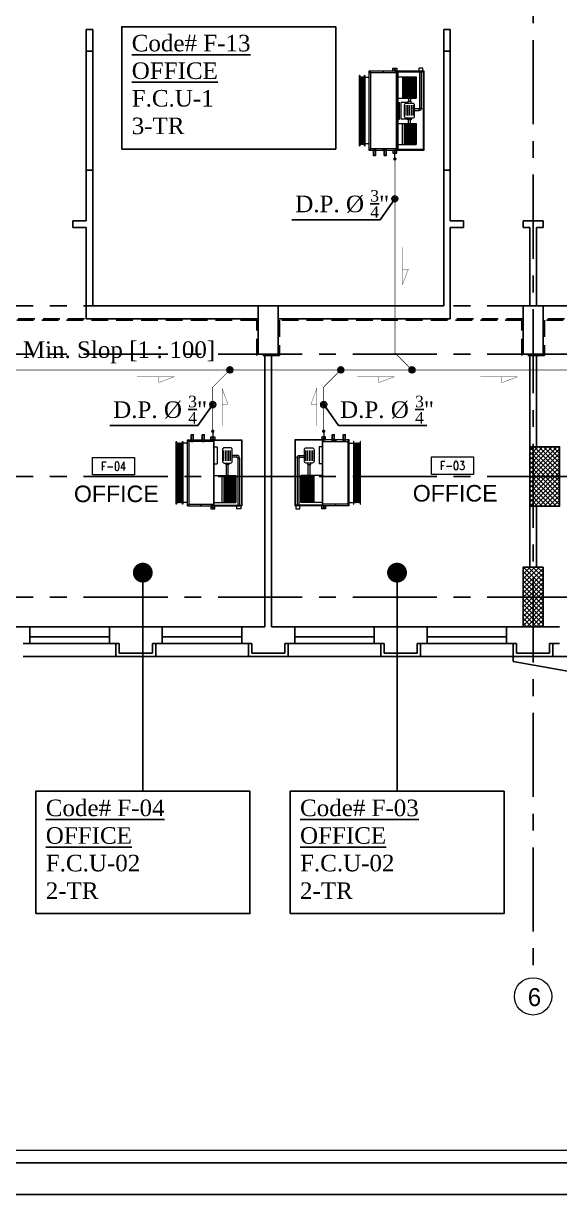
# Model space of a CAD drawing. Extents: x -711 to 2784, y 81 to 852.
# Drawn here: x -677.58 to -669.48, y 120.99 to 138.68 of the extents above; entities that cross this region are included whole.
import ezdxf
from ezdxf.enums import TextEntityAlignment as Align

# ---------------------------------------------------------------- set-up
doc = ezdxf.new("R2010")
doc.units = 0
doc.header["$MEASUREMENT"] = 0
for name, pattern in [('CENTERX2', [101.6, 63.5, -12.7, 12.7, -12.7]), ('DASHDOT', [1, 0.5, -0.25, 0, -0.25]), ('HIDDEN', [0.375, 0.25, -0.125]), ('HIDDEN-Z', [3, 2, -1])]:
    doc.linetypes.add(name, pattern=pattern)
for name, color, linetype in [('01_AC-EQUIP', 206, 'Continuous'), ('AXIS', 1, 'CENTERX2'), ('CH.W.PIPING TEXT', 4, 'Continuous'), ('COL', 2, 'Continuous'), ('COLHATCH', 5, 'Continuous'), ('column', 6, 'Continuous'), ('DRAIN PIPE', 4, 'Continuous'), ('elev', 2, 'Continuous'), ('ELEV1', 7, 'Continuous'), ('FASEL', 253, 'Continuous'), ('fram', 252, 'Continuous'), ('M-CH-WP-R', 40, 'HIDDEN-Z'), ('M-CH-WP-S', 142, 'Continuous'), ('M-EQBMNT', 21, 'Continuous'), ('METAL-EDGE', 253, 'Continuous'), ('WALL', 4, 'Continuous'), ('WIN', 5, 'Continuous'), ('ZONE TEXT', 73, 'Continuous')]:
    doc.layers.add(name, color=color, linetype=linetype)
doc.layers.add('A-SYMB-RMNU', color=4, linetype='Continuous', lineweight=9)
doc.layers.add('AXIS-TXT', color=171, linetype='Continuous', lineweight=20)
doc.styles.add('AC', font='romans.shx', dxfattribs={"height": 0.2})
doc.styles.add('ARABY', font='sosa.shx')
doc.styles.add('ROMANS-TITLE', font='ROMANS.shx', dxfattribs={"width": 0.8})
doc.dimstyles.new('IHAB', dxfattribs={"dimscale": 0, "dimtxt": 0.15, "dimasz": 0.09, "dimexe": 0.18, "dimexo": 0.0625, "dimgap": 0, "dimtad": 0, "dimtih": 1, "dimtoh": 1, "dimzin": 0, "dimdsep": 46, "dimtxsty": 'ARABY', "dimcen": 0.03, "dimse1": 1, "dimse2": 1, "dimclrd": 36, "dimclrt": 42, "dimadec": 0, "dimazin": 0, "dimtfac": 1, "dimtmove": 1, "dimatfit": 3, "dimldrblk": 'ORIGIN', "dimfxl": 1, "dimtolj": 1, "dimtzin": 0, "dimarcsym": 0})

# ---------------------------------------------------------------- blocks, each defined once
blk = doc.blocks.new('A$C224F6469')
at = {"layer": '01_AC-EQUIP', "color": 1, "lineweight": 20}
for p, q in [((0, 0), (1, 0)), ((0, -0.82), (0, 0)), ((1, -0.82), (1, 0)), ((0.007, -0.004), (0.988, -0.004)), ((0.007, -0.42), (0.007, -0.004)), ((0.32, -0.168), (0.163, -0.168)), ((0.236, -0.074), (0.236, -0.145)), ((0.263, -0.074), (0.236, -0.074)), ((0.263, -0.074), (0.263, -0.145)), ((0.276, -0.035), (1, -0.035)), ((0.276, -0.061), (0.276, -0.035)), ((0.276, -0.061), (1, -0.061)), ((0.541, -0.42), (0.541, -0.09)), ((0.541, -0.09), (0.949, -0.09)), ((0.541, -0.092), (0.949, -0.092)), ((0.541, -0.094), (0.949, -0.094)), ((0.541, -0.096), (0.949, -0.096)), ((0.541, -0.099), (0.949, -0.099)), ((0.541, -0.103), (0.949, -0.103)), ((0.541, -0.106), (0.949, -0.106)), ((0.541, -0.11), (0.949, -0.11)), ((0.541, -0.115), (0.949, -0.115)), ((0.541, -0.122), (0.949, -0.122)), ((0.541, -0.129), (0.949, -0.129)), ((0.541, -0.138), (0.949, -0.138)), ((0.541, -0.148), (0.949, -0.148)), ((0.541, -0.158), (0.949, -0.158)), ((0.541, -0.168), (0.949, -0.168)), ((0.541, -0.175), (0.949, -0.175)), ((0.949, -0.42), (0.949, -0.09)), ((0.988, -0.42), (0.988, -0.004)), ((0.32, -0.194), (0.163, -0.194)), ((0.32, -0.221), (0.163, -0.221)), ((0.32, -0.248), (0.163, -0.248)), ((0.32, -0.274), (0.163, -0.274)), ((0.541, -0.204), (0.376, -0.204)), ((0.541, -0.231), (0.376, -0.231)), ((0.541, -0.184), (0.949, -0.184)), ((0.541, -0.194), (0.949, -0.194)), ((0.541, -0.214), (0.949, -0.214)), ((0.541, -0.23), (0.949, -0.23)), ((0.541, -0.25), (0.949, -0.25)), ((0.541, -0.27), (0.949, -0.27)), ((0.949, -0.295), (0.541, -0.295)), ((0, -0.42), (1, -0.42)), ((0.022, -0.425), (0.001, -0.425)), ((0.011, -0.418), (0.011, -0.432)), ((0.109, -0.37), (0.363, -0.37)), ((0.109, -0.42), (0.109, -0.37)), ((0.363, -0.42), (0.363, -0.37)), ((0.978, -0.425), (0.999, -0.425)), ((0.989, -0.418), (0.989, -0.432)), ((0.022, -0.615), (0.001, -0.615)), ((0.011, -0.608), (0.011, -0.622)), ((0.978, -0.615), (0.999, -0.615)), ((0.989, -0.608), (0.989, -0.622)), ((1, -0.82), (0, -0.82)), ((0.022, -0.81), (0.001, -0.81)), ((0.011, -0.803), (0.011, -0.817)), ((0.05, -0.82), (0.05, -0.89)), ((0.95, -0.82), (0.95, -0.89)), ((0.978, -0.81), (0.999, -0.81)), ((0.989, -0.803), (0.989, -0.817))]:
    blk.add_line(p, q, dxfattribs=at)
at = {"layer": '01_AC-EQUIP', "color": 1, "linetype": 'DASHDOT', "lineweight": 20}
blk.add_line((0.541, -0.168), (0.949, -0.168), dxfattribs=at)
at = {"layer": '01_AC-EQUIP', "color": 4, "lineweight": 20}
blk.add_line((-0.128, -0.438), (-0.023, -0.438), dxfattribs=at)
at = {"layer": '01_AC-EQUIP', "color": 2, "lineweight": 20}
for p, q in [((0.047, -0.9), (0.063, -0.895)), ((0.047, -0.9), (0.063, -0.905)), ((0.047, -0.91), (0.063, -0.905)), ((0.047, -0.91), (0.063, -0.915)), ((0.047, -0.92), (0.063, -0.915)), ((0.047, -0.92), (0.063, -0.925)), ((0.047, -0.931), (0.063, -0.925)), ((0.047, -0.931), (0.063, -0.936)), ((0.047, -0.941), (0.063, -0.936)), ((0.047, -0.941), (0.063, -0.946)), ((0.047, -0.951), (0.063, -0.946)), ((0.047, -0.951), (0.063, -0.956)), ((0.047, -0.961), (0.063, -0.956)), ((0.047, -0.961), (0.063, -0.966)), ((0.047, -0.971), (0.063, -0.966)), ((0.047, -0.971), (0.063, -0.976)), ((0.047, -0.981), (0.063, -0.976)), ((0.047, -0.981), (0.063, -0.987)), ((0.063, -0.905), (0.937, -0.905)), ((0.063, -0.915), (0.937, -0.915)), ((0.063, -0.925), (0.937, -0.925)), ((0.063, -0.936), (0.937, -0.936)), ((0.063, -0.946), (0.937, -0.946)), ((0.063, -0.956), (0.937, -0.956)), ((0.063, -0.966), (0.937, -0.966)), ((0.063, -0.976), (0.937, -0.976)), ((0.953, -0.9), (0.937, -0.895)), ((0.953, -0.9), (0.937, -0.905)), ((0.953, -0.91), (0.937, -0.905)), ((0.953, -0.91), (0.937, -0.915)), ((0.953, -0.92), (0.937, -0.915)), ((0.953, -0.92), (0.937, -0.925)), ((0.953, -0.931), (0.937, -0.925)), ((0.953, -0.931), (0.937, -0.936)), ((0.953, -0.941), (0.937, -0.936)), ((0.953, -0.941), (0.937, -0.946)), ((0.953, -0.951), (0.937, -0.946)), ((0.953, -0.951), (0.937, -0.956)), ((0.953, -0.961), (0.937, -0.956)), ((0.953, -0.961), (0.937, -0.966)), ((0.953, -0.971), (0.937, -0.966)), ((0.953, -0.971), (0.937, -0.976)), ((0.953, -0.981), (0.937, -0.976)), ((0.953, -0.981), (0.937, -0.987))]:
    blk.add_line(p, q, dxfattribs=at)
at = {"layer": '01_AC-EQUIP', "color": 1, "lineweight": 20}
blk.add_lwpolyline([(0.324, -0.145), (0.149, -0.145, 0.414214), (0.122, -0.171), (0.122, -0.264, 0.414214), (0.149, -0.291), (0.324, -0.291, 0.414214), (0.351, -0.264), (0.351, -0.171, 0.414214)], format="xyb", close=True, dxfattribs=at)
for points in [[(1.044, -0.076), (1, -0.076), (1, -0.016), (1.044, -0.016)], [(0.351, -0.193), (0.376, -0.193), (0.376, -0.243), (0.351, -0.243)], [(-0.044, -0.407), (0, -0.407), (0, -0.467), (-0.044, -0.467)], [(0.025, -0.8), (0.975, -0.8), (0.975, -0.42), (0.025, -0.42)], [(1.044, -0.407), (1, -0.407), (1, -0.467), (1.044, -0.467)]]:
    blk.add_lwpolyline(points, close=True, dxfattribs=at)
at = {"layer": '01_AC-EQUIP', "color": 4, "lineweight": 20, "const_width": 0.0252}
blk.add_lwpolyline([(-0.126, -0.45, 1), (-0.131, -0.425, 1)], format="xyb", close=True, dxfattribs=at)
at = {"layer": '01_AC-EQUIP', "color": 2, "lineweight": 20}
for points in [[(0.975, -0.89), (0.975, -0.895), (0.025, -0.895), (0.025, -0.89)], [(0.975, -0.987), (0.975, -0.992), (0.025, -0.992), (0.025, -0.987)]]:
    blk.add_lwpolyline(points, close=True, dxfattribs=at)
at = {"layer": '01_AC-EQUIP', "color": 1, "lineweight": 20}
for centre in [(-0.023, -0.438), (1.023, -0.438)]:
    blk.add_circle(centre, 0.00932, dxfattribs=at)
for radius in [0.0399, 0.0133]:
    blk.add_arc((0.276, -0.074), radius, 90.0006, 180.0006, dxfattribs=at)
at = {"layer": '01_AC-EQUIP', "color": 1, "lineweight": 20, "extrusion": (0, 0, -1)}
for centre, major_axis, start_param, end_param in [((0.011, -0.425), (-0.00827, 0), -1.570796, 4.712389), ((0.011, -0.425), (-0.0047, 0), 3.141593, 9.424778), ((0.011, -0.615), (-0.00827, 0), -1.570796, 4.712389), ((0.011, -0.615), (-0.0047, 0), 3.141593, 9.424778), ((0.011, -0.81), (-0.00827, 0), -1.570796, 4.712389), ((0.011, -0.81), (-0.0047, 0), 3.141593, 9.424778)]:
    blk.add_ellipse(centre, major_axis=major_axis, ratio=0.646018, start_param=start_param, end_param=end_param, dxfattribs=at)
at = {"layer": '01_AC-EQUIP', "color": 1, "lineweight": 20}
for centre, major_axis, start_param, end_param in [((0.989, -0.425), (0.00827, 0), -1.570796, 4.712389), ((0.989, -0.425), (0.0047, 0), 3.141593, 9.424778), ((0.989, -0.615), (0.00827, 0), -1.570796, 4.712389), ((0.989, -0.615), (0.0047, 0), 3.141593, 9.424778), ((0.989, -0.81), (0.00827, 0), -1.570796, 4.712389), ((0.989, -0.81), (0.0047, 0), 3.141593, 9.424778)]:
    blk.add_ellipse(centre, major_axis=major_axis, ratio=0.646018, start_param=start_param, end_param=end_param, dxfattribs=at)
at = {"layer": 'M-CH-WP-R', "color": 6, "linetype": 'ByBlock', "ltscale": 1.5}
blk.add_lwpolyline([(0.025, -0.762), (0.025, -0.732), (-0.075, -0.732), (-0.075, -0.762)], close=True, dxfattribs=at)
at = {"layer": 'M-CH-WP-S', "color": 5, "linetype": 'ByBlock', "ltscale": 1.5}
blk.add_lwpolyline([(0.025, -0.597), (0.025, -0.567), (-0.075, -0.567), (-0.075, -0.597)], close=True, dxfattribs=at)
at = {"layer": 'M-EQBMNT', "color": 21, "linetype": 'ByBlock', "ltscale": 1.5}
blk.add_line((0.541, -0.09), (0.949, -0.09), dxfattribs=at)
blk = doc.blocks.new('A$C069E27EC')
at = {"layer": '01_AC-EQUIP', "color": 2, "linetype": 'Continuous'}
for p, q in [((0, 0), (0, -130)), ((1, 0.3), (0.5, -1.3)), ((1, 0.3), (1.5, -1.3)), ((2, 0.3), (1.5, -1.3)), ((2, 0.3), (2.5, -1.3)), ((3, 0.3), (2.5, -1.3)), ((3, 0.3), (3.6, -1.3)), ((4.1, 0.3), (3.6, -1.3)), ((4.1, 0.3), (4.6, -1.3)), ((5.1, 0.3), (4.6, -1.3)), ((5.1, 0.3), (5.6, -1.3)), ((6.1, 0.3), (5.6, -1.3)), ((6.1, 0.3), (6.6, -1.3)), ((7.1, 0.3), (6.6, -1.3)), ((7.1, 0.3), (7.6, -1.3)), ((8.1, 0.3), (7.6, -1.3)), ((8.1, 0.3), (8.6, -1.3)), ((9.2, 0.3), (8.6, -1.3)), ((9.2, 0.3), (9.7, -1.3)), ((1.5, -128.7), (1.5, -1.3)), ((2.5, -128.7), (2.5, -1.3)), ((3.6, -128.7), (3.6, -1.3)), ((4.6, -128.7), (4.6, -1.3)), ((5.6, -128.7), (5.6, -1.3)), ((6.6, -128.7), (6.6, -1.3)), ((7.6, -128.7), (7.6, -1.3)), ((8.6, -128.7), (8.6, -1.3)), ((1, -130.3), (0.5, -128.7)), ((1, -130.3), (1.5, -128.7)), ((2, -130.3), (1.5, -128.7)), ((2, -130.3), (2.5, -128.7)), ((3, -130.3), (2.5, -128.7)), ((3, -130.3), (3.6, -128.7)), ((4.1, -130.3), (3.6, -128.7)), ((4.1, -130.3), (4.6, -128.7)), ((5.1, -130.3), (4.6, -128.7)), ((5.1, -130.3), (5.6, -128.7)), ((6.1, -130.3), (5.6, -128.7)), ((6.1, -130.3), (6.6, -128.7)), ((7.1, -130.3), (6.6, -128.7)), ((7.1, -130.3), (7.6, -128.7)), ((8.1, -130.3), (7.6, -128.7)), ((8.1, -130.3), (8.6, -128.7)), ((9.2, -130.3), (8.6, -128.7)), ((9.2, -130.3), (9.7, -128.7))]:
    blk.add_line(p, q, dxfattribs=at)
for points in [[(0, 2.5), (0.5, 2.5), (0.5, -132.5), (0, -132.5)], [(9.7, 2.5), (10.2, 2.5), (10.2, -132.5), (9.7, -132.5)]]:
    blk.add_lwpolyline(points, close=True, dxfattribs=at)
blk = doc.blocks.new('A$C7CD32F90')
at = {"layer": '01_AC-EQUIP', "color": 1, "lineweight": 20}
for p, q in [((0.089, -0.4), (0.089, -0.116)), ((0.408, -0.116), (0.089, -0.116)), ((0.408, -0.117), (0.089, -0.117)), ((0.408, -0.119), (0.089, -0.119)), ((0.408, -0.122), (0.089, -0.122)), ((0.408, -0.125), (0.089, -0.125)), ((0.408, -0.128), (0.089, -0.128)), ((0.408, -0.132), (0.089, -0.132)), ((0.408, -0.136), (0.089, -0.136)), ((0.408, -0.141), (0.089, -0.141)), ((0.408, -0.148), (0.089, -0.148)), ((0.408, -0.155), (0.089, -0.155)), ((0.408, -0.164), (0.089, -0.164)), ((0.408, -0.173), (0.089, -0.173)), ((0.408, -0.4), (0.408, -0.116)), ((0.683, -0.168), (0.526, -0.168)), ((0.599, -0.074), (0.599, -0.145)), ((0.626, -0.074), (0.599, -0.074)), ((0.626, -0.074), (0.626, -0.145)), ((0.639, -0.035), (1.2, -0.035)), ((0.639, -0.061), (0.639, -0.035)), ((0.639, -0.061), (1.2, -0.061)), ((0.791, -0.4), (0.791, -0.116)), ((0.791, -0.116), (1.11, -0.116)), ((0.791, -0.117), (1.11, -0.117)), ((0.791, -0.119), (1.11, -0.119)), ((0.791, -0.122), (1.11, -0.122)), ((0.791, -0.125), (1.11, -0.125)), ((0.791, -0.128), (1.11, -0.128)), ((0.791, -0.132), (1.11, -0.132)), ((0.791, -0.136), (1.11, -0.136)), ((0.791, -0.141), (1.11, -0.141)), ((0.791, -0.148), (1.11, -0.148)), ((0.791, -0.155), (1.11, -0.155)), ((0.791, -0.164), (1.11, -0.164)), ((0.791, -0.173), (1.11, -0.173)), ((1.11, -0.4), (1.11, -0.116)), ((0.408, -0.183), (0.089, -0.183)), ((0.408, -0.193), (0.089, -0.193)), ((0.408, -0.201), (0.089, -0.201)), ((0.408, -0.209), (0.089, -0.209)), ((0.408, -0.219), (0.089, -0.219)), ((0.408, -0.229), (0.089, -0.229)), ((0.408, -0.239), (0.089, -0.239)), ((0.408, -0.255), (0.089, -0.255)), ((0.408, -0.275), (0.089, -0.275)), ((0.408, -0.295), (0.089, -0.295)), ((0.089, -0.321), (0.408, -0.321)), ((0.408, -0.204), (0.46, -0.204)), ((0.408, -0.231), (0.46, -0.231)), ((0.472, -0.243), (0.472, -0.343)), ((0.472, -0.343), (0.726, -0.343)), ((0.683, -0.194), (0.526, -0.194)), ((0.683, -0.221), (0.526, -0.221)), ((0.683, -0.248), (0.526, -0.248)), ((0.683, -0.274), (0.526, -0.274)), ((0.726, -0.243), (0.726, -0.343)), ((0.791, -0.204), (0.739, -0.204)), ((0.791, -0.231), (0.739, -0.231)), ((0.791, -0.183), (1.11, -0.183)), ((0.791, -0.193), (1.11, -0.193)), ((0.791, -0.201), (1.11, -0.201)), ((0.791, -0.209), (1.11, -0.209)), ((0.791, -0.219), (1.11, -0.219)), ((0.791, -0.229), (1.11, -0.229)), ((0.791, -0.239), (1.11, -0.239)), ((0.791, -0.255), (1.11, -0.255)), ((0.791, -0.275), (1.11, -0.275)), ((0.791, -0.295), (1.11, -0.295)), ((1.11, -0.321), (0.791, -0.321)), ((0.022, -0.425), (0.001, -0.425)), ((0.011, -0.418), (0.011, -0.432)), ((0.472, -0.37), (0.726, -0.37)), ((0.472, -0.4), (0.472, -0.37)), ((0.726, -0.4), (0.726, -0.37)), ((1.178, -0.425), (1.199, -0.425)), ((1.189, -0.418), (1.189, -0.432)), ((0.022, -0.615), (0.001, -0.615)), ((0.011, -0.608), (0.011, -0.622)), ((1.178, -0.615), (1.199, -0.615)), ((1.189, -0.608), (1.189, -0.622)), ((0.022, -0.81), (0.001, -0.81)), ((0.011, -0.803), (0.011, -0.817)), ((0.1, -0.824), (0.1, -0.89)), ((1.1, -0.824), (1.1, -0.89)), ((1.178, -0.81), (1.199, -0.81)), ((1.189, -0.803), (1.189, -0.817))]:
    blk.add_line(p, q, dxfattribs=at)
at = {"layer": '01_AC-EQUIP', "color": 1, "linetype": 'DASHDOT', "lineweight": 20}
for p, q in [((0.408, -0.193), (0.089, -0.193)), ((0.791, -0.193), (1.11, -0.193))]:
    blk.add_line(p, q, dxfattribs=at)
at = {"layer": '01_AC-EQUIP', "color": 4, "lineweight": 20}
blk.add_line((-0.128, -0.438), (-0.023, -0.438), dxfattribs=at)
at = {"layer": '01_AC-EQUIP', "color": 1, "lineweight": 20}
for points in [[(0, -0.4), (1.2, -0.4), (1.2, 0), (0, 0)], [(0.012, -0.388), (1.188, -0.388), (1.188, -0.012), (0.012, -0.012)], [(1.244, -0.076), (1.2, -0.076), (1.2, -0.016), (1.244, -0.016)], [(0.485, -0.193), (0.46, -0.193), (0.46, -0.243), (0.485, -0.243)], [(0.714, -0.193), (0.739, -0.193), (0.739, -0.243), (0.714, -0.243)], [(-0.044, -0.407), (0, -0.407), (0, -0.467), (-0.044, -0.467)], [(1.2, -0.4), (0, -0.4), (0, -0.824), (1.2, -0.824)], [(1.175, -0.42), (0.024, -0.42), (0.024, -0.8), (1.175, -0.8)], [(1.244, -0.407), (1.2, -0.407), (1.2, -0.467), (1.244, -0.467)]]:
    blk.add_lwpolyline(points, close=True, dxfattribs=at)
blk.add_lwpolyline([(0.687, -0.145), (0.511, -0.145, 0.414214), (0.485, -0.171), (0.485, -0.264, 0.414214), (0.511, -0.291), (0.687, -0.291, 0.414214), (0.714, -0.264), (0.714, -0.171, 0.414214)], format="xyb", close=True, dxfattribs=at)
at = {"layer": '01_AC-EQUIP', "color": 4, "lineweight": 20, "const_width": 0.0252}
blk.add_lwpolyline([(-0.126, -0.45, 1), (-0.131, -0.425, 1)], format="xyb", close=True, dxfattribs=at)
at = {"layer": '01_AC-EQUIP', "color": 1, "lineweight": 20}
for centre in [(-0.023, -0.438), (1.223, -0.438)]:
    blk.add_circle(centre, 0.00932, dxfattribs=at)
for radius in [0.0399, 0.0133]:
    blk.add_arc((0.639, -0.074), radius, 90.0006, 180.0006, dxfattribs=at)
at = {"layer": '01_AC-EQUIP', "color": 1, "lineweight": 20, "extrusion": (0, 0, -1)}
for centre, major_axis, start_param, end_param in [((0.011, -0.425), (-0.00827, 0), -1.570796, 4.712389), ((0.011, -0.425), (-0.0047, 0), 3.141593, 9.424778), ((0.011, -0.615), (-0.00827, 0), -1.570796, 4.712389), ((0.011, -0.615), (-0.0047, 0), 3.141593, 9.424778), ((0.011, -0.81), (-0.00827, 0), -1.570796, 4.712389), ((0.011, -0.81), (-0.0047, 0), 3.141593, 9.424778)]:
    blk.add_ellipse(centre, major_axis=major_axis, ratio=0.646018, start_param=start_param, end_param=end_param, dxfattribs=at)
at = {"layer": '01_AC-EQUIP', "color": 1, "lineweight": 20}
for centre, major_axis, start_param, end_param in [((1.189, -0.425), (0.00827, 0), -1.570796, 4.712389), ((1.189, -0.425), (0.0047, 0), 3.141593, 9.424778), ((1.189, -0.615), (0.00827, 0), -1.570796, 4.712389), ((1.189, -0.615), (0.0047, 0), 3.141593, 9.424778), ((1.189, -0.81), (0.00827, 0), -1.570796, 4.712389), ((1.189, -0.81), (0.0047, 0), 3.141593, 9.424778)]:
    blk.add_ellipse(centre, major_axis=major_axis, ratio=0.646018, start_param=start_param, end_param=end_param, dxfattribs=at)
at = {"layer": 'M-CH-WP-R', "color": 6, "linetype": 'ByBlock', "ltscale": 1.5}
blk.add_lwpolyline([(0.025, -0.762), (0.025, -0.732), (-0.075, -0.732), (-0.075, -0.762)], close=True, dxfattribs=at)
at = {"layer": 'M-CH-WP-S', "color": 5, "linetype": 'ByBlock', "ltscale": 1.5}
blk.add_lwpolyline([(0.025, -0.597), (0.025, -0.567), (-0.075, -0.567), (-0.075, -0.597)], close=True, dxfattribs=at)
at = {"layer": 'M-EQBMNT', "color": 21, "linetype": 'ByBlock', "ltscale": 1.5}
for p, q in [((0.408, -0.116), (0.089, -0.116)), ((0.791, -0.116), (1.11, -0.116))]:
    blk.add_line(p, q, dxfattribs=at)
at = {"layer": '01_AC-EQUIP', "color": 1, "lineweight": 20, "xscale": 0.00784765227677817, "yscale": 0.00784765227677817, "zscale": 0.00784765227677817, "rotation": 270}
blk.add_blockref('A$C069E27EC', (1.11, -0.89), dxfattribs=at)
blk = doc.blocks.new('DOT')
at = {"color": 0, "linetype": 'ByBlock'}
blk.add_line((-0.5, 0), (-1, 0), dxfattribs=at)
at = {"color": 0, "linetype": 'ByBlock', "const_width": 0.5}
blk.add_lwpolyline([(-0.25, 0, 1), (0.25, 0, 1)], format="xyb", close=True, dxfattribs=at)
blk = doc.blocks.new('A-ROOM')
at = {"layer": 'A-SYMB-RMNU'}
blk.add_lwpolyline([(-425, 175), (425, 175), (425, -175), (-425, -175)], close=True, dxfattribs=at)
at = {"layer": 'A-SYMB-RMNU', "style": 'ROMANS-TITLE', "width": 0.8}
blk.add_attdef('ROOM-NO', text='', height=175, dxfattribs=at).set_placement((0, 0), align=Align.MIDDLE)

msp = doc.modelspace()

# ---------------------------------------------------------------- hatches: boundary and pattern name
at = {"layer": 'COLHATCH', "linetype": 'Continuous'}
h = msp.add_hatch(dxfattribs=at)
h.set_pattern_fill('_USER', color=252, scale=0.05, angle=45, style=0, double=1, pattern_type=0)
h.set_pattern_definition([(45, (-481.988946, -26.312867), (-0.035355339, 0.035355339), []), (135, (-481.988946, -26.312867), (-0.035355339, -0.035355339), [])])
h.paths.add_polyline_path([(-661.549, 151.267), (-661.849, 151.267), (-661.849, 150.367), (-661.549, 150.367)])
h.paths.add_polyline_path([(-659.549, 151.267), (-660.349, 151.267), (-660.349, 150.967), (-659.549, 150.967)])
h.paths.add_polyline_path([(-657.599, 149.267), (-657.899, 149.267), (-657.899, 148.667), (-657.599, 148.667)])
h.paths.add_polyline_path([(-657.199, 145.687), (-657.999, 145.687), (-657.999, 145.387), (-657.199, 145.387)])
h.paths.add_polyline_path([(-659.749, 145.687), (-660.549, 145.687), (-660.549, 145.387), (-659.749, 145.387)])
h.paths.add_polyline_path([(-659.649, 140.637), (-660.549, 140.637), (-660.549, 140.337), (-659.649, 140.337)])
h.paths.add_polyline_path([(-657.199, 140.687), (-657.999, 140.687), (-657.999, 140.387), (-657.199, 140.387)])
h.paths.add_polyline_path([(-659.456, 134.417), (-660.556, 134.417), (-660.556, 134.117), (-659.703, 134.117, -0.011587), (-659.719, 133.431), (-659.47, 133.421, 0.01656)])
h.paths.add_polyline_path([(-659.651, 131.687), (-659.904, 131.687, -0.040808), (-660.493, 129.348), (-660.256, 129.267, 0.04151)])
h.paths.add_polyline_path([(-661.549, 132.287), (-661.849, 132.287), (-661.849, 131.387), (-661.549, 131.387)])
h.paths.add_polyline_path([(-665.679, 132.287), (-666.079, 132.287), (-666.079, 131.387), (-665.679, 131.387)])
h.paths.add_polyline_path([(-669.479, 132.287), (-669.929, 132.287), (-669.929, 131.387), (-669.479, 131.387)])
h.paths.add_polyline_path([(-669.729, 130.467), (-670.029, 130.467), (-670.029, 129.567), (-669.729, 129.567)])
h.paths.add_polyline_path([(-677.729, 132.287), (-678.029, 132.287), (-678.029, 131.387), (-677.729, 131.387)])
h.paths.add_polyline_path([(-677.729, 130.467), (-678.029, 130.467), (-678.029, 129.567), (-677.729, 129.567)])
h.paths.add_polyline_path([(-685.729, 132.287), (-686.029, 132.287), (-686.029, 131.387), (-685.729, 131.387)])
h.paths.add_polyline_path([(-685.729, 130.467), (-686.029, 130.467), (-686.029, 129.567), (-685.729, 129.567)])
h.paths.add_polyline_path([(-693.829, 132.287), (-694.279, 132.287), (-694.279, 131.387), (-693.828, 131.387)])
h.paths.add_polyline_path([(-693.729, 130.467), (-694.029, 130.467), (-694.029, 129.567), (-693.729, 129.567)])
h.paths.add_polyline_path([(-697.679, 132.287), (-698.079, 132.287), (-698.079, 131.387), (-697.679, 131.387)])
h.paths.add_polyline_path([(-701.909, 132.287), (-702.209, 132.287), (-702.209, 131.387), (-701.909, 131.387)])
h.paths.add_polyline_path([(-703.201, 134.417), (-704.301, 134.417, 0.01656), (-704.288, 133.421), (-704.039, 133.431, -0.011587), (-704.054, 134.117), (-703.201, 134.117)])
h.paths.add_polyline_path([(-703.854, 131.687), (-704.107, 131.687, 0.04151), (-703.502, 129.267), (-703.265, 129.348, -0.040808)])
h.paths.add_polyline_path([(-703.209, 140.637), (-704.109, 140.637), (-704.109, 140.337), (-703.209, 140.337)])
h.paths.add_polyline_path([(-705.759, 140.687), (-706.559, 140.687), (-706.559, 140.387), (-705.759, 140.387)])
h.paths.add_polyline_path([(-705.759, 145.687), (-706.559, 145.687), (-706.559, 145.387), (-705.759, 145.387)])
h.paths.add_polyline_path([(-703.209, 145.687), (-704.009, 145.687), (-704.009, 145.387), (-703.209, 145.387)])
h.paths.add_polyline_path([(-705.859, 149.267), (-706.159, 149.267), (-706.159, 148.667), (-705.859, 148.667)])
h.paths.add_polyline_path([(-703.409, 151.267), (-704.209, 151.267), (-704.209, 150.967), (-703.409, 150.967)])
h.paths.add_polyline_path([(-701.909, 151.267), (-702.209, 151.267), (-702.209, 150.367), (-701.909, 150.367)])
h.paths.add_polyline_path([(-697.629, 151.267), (-698.029, 151.267), (-698.029, 150.367), (-697.629, 150.367)])
h.paths.add_polyline_path([(-693.829, 151.267), (-694.279, 151.267), (-694.279, 150.367), (-693.829, 150.367)])
h.paths.add_polyline_path([(-684.479, 153.467), (-684.779, 153.467), (-684.779, 152.867), (-684.479, 152.867)])
h.paths.add_polyline_path([(-684.479, 150.967), (-679.379, 150.967), (-679.379, 149.517), (-679.079, 149.517), (-679.079, 151.267), (-684.779, 151.267), (-684.779, 149.517), (-684.479, 149.517)])
h.paths.add_polyline_path([(-677.729, 153.467), (-678.029, 153.467), (-678.029, 152.867), (-677.729, 152.867)])
h.paths.add_polyline_path([(-677.729, 150.117), (-678.029, 150.117), (-678.029, 149.517), (-677.729, 149.517)])
h.paths.add_polyline_path([(-669.479, 151.267), (-669.929, 151.267), (-669.929, 150.367), (-669.479, 150.367)])
at = {"layer": 'DRAIN PIPE', "linetype": 'Continuous'}
for points in [[(-674.502, 133.447, 1), (-674.413, 133.447, 1)], [(-672.827, 133.447, 1), (-672.738, 133.447, 1)], [(-671.752, 133.447, 1), (-671.663, 133.447, 1)]]:
    msp.add_hatch(color=2, dxfattribs=at).paths.add_polyline_path(points)

# ---------------------------------------------------------------- linework, layer by layer
at = {"layer": 'AXIS', "color": 252, "linetype": 'CENTERX2', "ltscale": 0.02}
for p, q in [((-669.879, 156.716), (-669.879, 124.268)), ((-655.078, 134.417), (-708.68, 134.417)), ((-655.078, 133.687), (-708.68, 133.687)), ((-655.078, 131.837), (-708.68, 131.837)), ((-655.078, 130.017), (-708.68, 130.017))]:
    msp.add_line(p, q, dxfattribs=at)
at = {"layer": 'AXIS-TXT'}
msp.add_circle((-669.879, 123.986), 0.282, dxfattribs=at)
at = {"layer": 'CH.W.PIPING TEXT', "color": 34, "linetype": 'Continuous'}
for points in [[(-676.092, 136.783), (-672.859, 136.783), (-672.859, 138.631), (-676.092, 138.631)], [(-677.391, 125.236), (-674.157, 125.236), (-674.157, 127.084), (-677.391, 127.084)], [(-673.55, 125.236), (-670.317, 125.236), (-670.317, 127.084), (-673.55, 127.084)]]:
    msp.add_lwpolyline(points, close=True, dxfattribs=at)
at = {"layer": 'COL', "color": 252, "linetype": 'Continuous'}
for points in [[(-673.729, 134.417), (-674.029, 134.417), (-674.029, 133.687), (-673.729, 133.687)], [(-669.729, 134.417), (-670.029, 134.417), (-670.029, 133.687), (-669.729, 133.687)]]:
    msp.add_lwpolyline(points, close=True, dxfattribs=at)
at = {"layer": 'column'}
msp.add_line((-669.729, 129.567), (-669.729, 130.467), dxfattribs=at)
for points in [[(-669.929, 131.387), (-669.479, 131.387), (-669.479, 132.287), (-669.929, 132.287)], [(-669.729, 130.467), (-670.029, 130.467), (-670.029, 129.567), (-669.729, 129.567)]]:
    msp.add_lwpolyline(points, close=True, dxfattribs=at)
at = {"layer": 'DRAIN PIPE', "color": 6, "const_width": 0.01}
for points in [[(-671.967, 136.741), (-671.967, 133.706)], [(-671.967, 133.706), (-671.708, 133.447)], [(-680.948, 133.447), (-661.611, 133.447)], [(-674.717, 133.188), (-674.458, 133.447)], [(-673.041, 133.188), (-672.782, 133.447)], [(-674.717, 132.416), (-674.717, 133.188)], [(-673.041, 132.416), (-673.041, 133.188)]]:
    msp.add_lwpolyline(points, dxfattribs=at)
at = {"layer": 'DRAIN PIPE', "color": 2, "linetype": 'Continuous', "const_width": 0.005}
for points in [[(-671.851, 135.296), (-671.851, 134.736), (-671.762, 134.971), (-671.851, 134.971)], [(-675.859, 133.343), (-675.299, 133.343), (-675.534, 133.254), (-675.534, 133.343)], [(-672.536, 133.343), (-671.976, 133.343), (-672.211, 133.254), (-672.211, 133.343)], [(-670.676, 133.343), (-670.116, 133.343), (-670.351, 133.254), (-670.351, 133.343)], [(-674.576, 132.603), (-674.576, 133.163), (-674.487, 132.928), (-674.576, 132.928)], [(-673.147, 132.603), (-673.147, 133.163), (-673.235, 132.928), (-673.147, 132.928)]]:
    msp.add_lwpolyline(points, dxfattribs=at)
at = {"layer": 'DRAIN PIPE', "color": 2, "linetype": 'Continuous'}
for centre in [(-674.458, 133.447), (-672.782, 133.447), (-671.708, 133.447)]:
    msp.add_circle(centre, 0.0448, dxfattribs=at)
at = {"layer": 'elev', "color": 252}
for p, q in [((-676.179, 129.117), (-677.579, 129.117)), ((-674.179, 129.117), (-675.579, 129.117)), ((-672.179, 129.117), (-673.579, 129.117)), ((-670.179, 129.117), (-671.579, 129.117)), ((-670.179, 129.044), (-670.179, 129.117)), ((-670.179, 129.044), (-663.579, 127.88)), ((-668.179, 129.117), (-669.579, 129.117))]:
    msp.add_line(p, q, dxfattribs=at)
at = {"layer": 'ELEV1'}
for p, q in [((-676.279, 129.317), (-677.479, 129.317)), ((-674.279, 129.317), (-675.479, 129.317)), ((-672.279, 129.317), (-673.479, 129.317)), ((-670.279, 129.317), (-671.479, 129.317))]:
    msp.add_line(p, q, dxfattribs=at)
at = {"layer": 'FASEL', "linetype": 'HIDDEN'}
for points in [[(-661.769, 148.967), (-661.769, 133.687), (-662.069, 133.687), (-662.069, 134.217), (-665.729, 134.217), (-665.729, 133.687), (-666.029, 133.687), (-666.029, 134.217), (-669.729, 134.217), (-669.729, 133.687), (-670.029, 133.687), (-670.029, 134.217), (-673.729, 134.217), (-673.729, 133.687), (-674.029, 133.687), (-674.029, 134.217), (-677.729, 134.217)], [(-661.749, 148.967), (-661.749, 133.667), (-662.089, 133.667), (-662.089, 134.197), (-665.709, 134.197), (-665.709, 133.667), (-666.049, 133.667), (-666.049, 134.197), (-669.709, 134.197), (-669.709, 133.667), (-670.049, 133.667), (-670.049, 134.197), (-673.709, 134.197), (-673.709, 133.667), (-674.049, 133.667), (-674.049, 134.197), (-677.709, 134.197)]]:
    msp.add_lwpolyline(points, dxfattribs=at)
at = {"layer": 'fram'}
msp.add_line((-710.114, 121.469), (-646.067, 121.469), dxfattribs=at)
for points in [[(-710.591, 158.992), (-645.591, 158.992), (-645.591, 120.992), (-710.591, 120.992)], [(-653.644, 158.515), (-710.114, 158.515), (-710.114, 121.469), (-653.644, 121.469)]]:
    msp.add_lwpolyline(points, close=True, dxfattribs=at)
at = {"layer": 'METAL-EDGE', "linetype": 'Continuous'}
for p, q in [((-676.179, 129.317), (-676.129, 129.317)), ((-676.129, 129.317), (-676.129, 129.167)), ((-675.629, 129.167), (-675.629, 129.317)), ((-675.629, 129.317), (-675.579, 129.317)), ((-674.179, 129.317), (-674.129, 129.317)), ((-674.129, 129.317), (-674.129, 129.167)), ((-673.629, 129.167), (-673.629, 129.317)), ((-673.629, 129.317), (-673.579, 129.317)), ((-672.179, 129.317), (-672.129, 129.317)), ((-672.129, 129.317), (-672.129, 129.167)), ((-671.629, 129.167), (-671.629, 129.317)), ((-671.629, 129.317), (-671.579, 129.317)), ((-670.179, 129.317), (-670.129, 129.317)), ((-670.129, 129.317), (-670.129, 129.167)), ((-669.629, 129.167), (-669.629, 129.317)), ((-669.629, 129.317), (-669.579, 129.317)), ((-676.129, 129.167), (-675.629, 129.167)), ((-674.129, 129.167), (-673.629, 129.167)), ((-672.129, 129.167), (-671.629, 129.167)), ((-670.129, 129.167), (-669.629, 129.167))]:
    msp.add_line(p, q, dxfattribs=at)
at = {"layer": 'WALL', "color": 252, "linetype": 'Continuous'}
for p, q in [((-676.529, 138.587), (-676.629, 138.587)), ((-676.629, 138.587), (-676.629, 138.262)), ((-676.529, 138.587), (-676.529, 138.262)), ((-671.229, 138.587), (-671.129, 138.587)), ((-671.229, 138.587), (-671.229, 138.262)), ((-671.129, 138.587), (-671.129, 138.262)), ((-676.529, 138.262), (-676.629, 138.262)), ((-671.229, 138.262), (-671.129, 138.262)), ((-676.529, 136.462), (-676.629, 136.462)), ((-676.629, 136.462), (-676.629, 135.697)), ((-676.529, 136.462), (-676.529, 134.417)), ((-671.229, 136.462), (-671.129, 136.462)), ((-671.229, 136.462), (-671.229, 134.417)), ((-671.129, 136.462), (-671.129, 135.697)), ((-676.629, 135.697), (-676.829, 135.697)), ((-676.829, 135.597), (-676.829, 135.697)), ((-676.829, 135.597), (-676.829, 135.697)), ((-676.829, 135.697), (-676.629, 135.697)), ((-671.129, 135.697), (-670.929, 135.697)), ((-670.929, 135.597), (-670.929, 135.697)), ((-670.029, 135.597), (-670.029, 135.697)), ((-670.029, 135.697), (-669.729, 135.697)), ((-669.729, 135.597), (-669.729, 135.697)), ((-676.629, 135.597), (-676.829, 135.597)), ((-676.829, 135.597), (-676.629, 135.597)), ((-676.629, 135.597), (-676.629, 134.217)), ((-671.129, 135.597), (-671.129, 134.217)), ((-671.129, 135.597), (-670.929, 135.597)), ((-670.029, 135.597), (-669.929, 135.597)), ((-669.929, 135.597), (-669.929, 134.417)), ((-669.829, 135.597), (-669.829, 134.417)), ((-669.829, 135.597), (-669.729, 135.597)), ((-671.229, 134.417), (-676.529, 134.417)), ((-669.929, 134.417), (-670.029, 134.417)), ((-670.029, 134.417), (-670.029, 133.687)), ((-669.729, 134.417), (-669.829, 134.417)), ((-669.729, 133.687), (-669.729, 134.417)), ((-674.029, 134.217), (-676.629, 134.217)), ((-674.029, 134.217), (-674.029, 133.687)), ((-671.129, 134.217), (-673.729, 134.217)), ((-673.729, 133.687), (-673.729, 134.217)), ((-674.029, 133.687), (-673.729, 133.687)), ((-673.929, 133.667), (-673.929, 129.567)), ((-673.829, 133.667), (-673.929, 133.667)), ((-673.829, 133.667), (-673.829, 129.567)), ((-670.029, 133.687), (-669.729, 133.687)), ((-669.929, 133.667), (-669.929, 132.287)), ((-669.929, 133.667), (-669.829, 133.667)), ((-669.829, 133.667), (-669.829, 132.287)), ((-669.929, 131.387), (-669.929, 132.287)), ((-669.929, 132.287), (-669.929, 132.287)), ((-669.829, 132.287), (-669.479, 132.287)), ((-669.479, 132.287), (-669.479, 131.387)), ((-669.929, 131.387), (-669.929, 131.387)), ((-669.929, 131.387), (-669.929, 130.467)), ((-669.479, 131.387), (-669.829, 131.387)), ((-669.829, 131.387), (-669.829, 130.467)), ((-670.029, 129.567), (-670.029, 130.467)), ((-670.029, 130.467), (-669.929, 130.467)), ((-669.829, 130.467), (-669.729, 130.467)), ((-669.729, 130.467), (-669.729, 129.567)), ((-677.479, 129.567), (-677.729, 129.567)), ((-677.479, 129.567), (-677.479, 129.317)), ((-675.479, 129.567), (-676.279, 129.567)), ((-676.279, 129.317), (-676.279, 129.567)), ((-675.479, 129.567), (-675.479, 129.317)), ((-674.279, 129.317), (-674.279, 129.567)), ((-673.929, 129.567), (-674.279, 129.567)), ((-673.479, 129.567), (-673.829, 129.567)), ((-673.479, 129.317), (-673.479, 129.567)), ((-671.479, 129.567), (-672.279, 129.567)), ((-672.279, 129.317), (-672.279, 129.567)), ((-671.479, 129.317), (-671.479, 129.567)), ((-670.029, 129.567), (-670.279, 129.567)), ((-670.279, 129.317), (-670.279, 129.567)), ((-669.479, 129.567), (-669.729, 129.567)), ((-677.479, 129.317), (-677.579, 129.317)), ((-676.179, 129.317), (-676.279, 129.317)), ((-676.179, 129.317), (-676.179, 129.117)), ((-675.479, 129.317), (-675.579, 129.317)), ((-675.579, 129.317), (-675.579, 129.117)), ((-674.179, 129.317), (-674.279, 129.317)), ((-674.179, 129.317), (-674.179, 129.117)), ((-673.579, 129.117), (-673.579, 129.317)), ((-673.579, 129.317), (-673.479, 129.317)), ((-672.179, 129.317), (-672.279, 129.317)), ((-672.179, 129.317), (-672.179, 129.117)), ((-671.579, 129.117), (-671.579, 129.317)), ((-671.579, 129.317), (-671.479, 129.317)), ((-670.179, 129.317), (-670.279, 129.317)), ((-670.179, 129.317), (-670.179, 129.117)), ((-669.579, 129.117), (-669.579, 129.317)), ((-669.579, 129.317), (-669.479, 129.317)), ((-675.579, 129.117), (-676.179, 129.117)), ((-673.579, 129.117), (-674.179, 129.117)), ((-671.579, 129.117), (-672.179, 129.117)), ((-669.579, 129.117), (-670.179, 129.117))]:
    msp.add_line(p, q, dxfattribs=at)
at = {"layer": 'WALL', "linetype": 'Continuous'}
msp.add_lwpolyline([(-653.836, 158.323, 0.0192, 0.0192, 0), (-709.922, 158.323, 0.0192, 0.0192, 0), (-709.922, 121.661, 0.0192, 0.0192, 0), (-653.836, 121.661, 0.0192, 0.0192, 0)], format="xyseb", close=True, dxfattribs=at)
at = {"layer": 'WIN', "color": 252}
for p, q in [((-676.629, 138.262), (-676.629, 136.462)), ((-676.529, 138.262), (-676.529, 136.462)), ((-671.229, 138.262), (-671.229, 136.462)), ((-671.129, 138.262), (-671.129, 136.462)), ((-676.279, 129.567), (-677.479, 129.567)), ((-674.279, 129.567), (-675.479, 129.567)), ((-672.279, 129.567), (-673.479, 129.567)), ((-670.279, 129.567), (-671.479, 129.567)), ((-676.279, 129.417), (-677.479, 129.417)), ((-674.279, 129.417), (-675.479, 129.417)), ((-672.279, 129.417), (-673.479, 129.417)), ((-670.279, 129.417), (-671.479, 129.417))]:
    msp.add_line(p, q, dxfattribs=at)

# ---------------------------------------------------------------- block references
at = {"layer": '01_AC-EQUIP', "xscale": -1}
for name, p, rotation in [('A$C7CD32F90', (-671.529, 136.762), 270), ('A$C224F6469', (-673.479, 132.392), 90)]:
    msp.add_blockref(name, p, dxfattribs=dict(at, rotation=rotation))
at = {"layer": '01_AC-EQUIP', "rotation": 270}
msp.add_blockref('A$C224F6469', (-674.279, 132.392), dxfattribs=at)
at = {"layer": 'A-SYMB-RMNU', "xscale": 0.0007500000000391083, "yscale": 0.0007500000000106866, "zscale": 0.00075}
for p, values in [((-671.097, 132.001), {'ROOM-NO': 'F-03'}), ((-676.216, 131.992), {'ROOM-NO': 'F-04'})]:
    msp.add_blockref('A-ROOM', p, dxfattribs=at).add_auto_attribs(values)

# ---------------------------------------------------------------- texts
at = {"layer": 'AXIS-TXT', "style": 'ARABY'}
msp.add_text('6', height=0.27, dxfattribs=at).set_placement((-669.959, 123.839, 0))
at = {"layer": 'CH.W.PIPING TEXT', "color": 47, "linetype": 'Continuous', "char_height": 0.25, "width": 3.95146, "attachment_point": 7, "style": 'AC'}
for s, insert in [('\\A1;{\\fTimes New Roman|b0|i0|c0|p18;\\L\\C3;Code# F-13\\POFFICE\\P\\l\\C256;F.C.U-1\\C34;\\P3-TR}', (-675.941, 137.004)), ('\\A1;{\\fTimes New Roman|b0|i0|c0|p18;\\L\\C3;Code# F-04\\POFFICE\\P\\l\\C256;F.C.U-02\\L\\C3;\\P\\l\\C34;2-TR}', (-677.239, 125.457)), ('\\A1;{\\fTimes New Roman|b0|i0|c0|p18;\\L\\C3;Code# F-03\\POFFICE\\P\\l\\C256;F.C.U-02\\L\\C3;\\P\\l\\C34;2-TR}', (-673.399, 125.457))]:
    msp.add_mtext(s, dxfattribs=dict(at, insert=insert))
at = {"layer": 'DRAIN PIPE', "color": 6, "char_height": 0.25, "width": 10.22534, "attachment_point": 1, "style": 'AC'}
for insert in [(-673.471, 136.164), (-676.221, 133.057), (-672.794, 133.057)]:
    msp.add_mtext('\\A1;{\\fTimes New Roman|b0|i0|c0|p18;\\C5;D.P. %%C \\H0.7x;\\S3/4;\\H1.429x;"}', dxfattribs=dict(at, insert=insert))
at = {"layer": 'DRAIN PIPE', "color": 2, "insert": (-677.586, 133.878), "char_height": 0.25, "width": 10.22534, "attachment_point": 1, "style": 'AC'}
msp.add_mtext('\\A1;{\\fTimes New Roman|b0|i0|c0|p18;Min. Slop [1 : 100]}', dxfattribs=at)
at = {"layer": 'ZONE TEXT', "linetype": 'Continuous', "char_height": 0.25, "width": 3.29288, "attachment_point": 1, "style": 'AC'}
for insert in [(-676.814, 131.7), (-671.696, 131.709)]:
    msp.add_mtext('{\\fArial|b0|i0|c0|p34;OFFICE}', dxfattribs=dict(at, insert=insert))

# ---------------------------------------------------------------- leaders
at = {"layer": 'CH.W.PIPING TEXT', "color": 47, "linetype": 'Continuous'}
for points in [[(-675.774, 130.385), (-675.774, 127.084)], [(-671.934, 130.385), (-671.934, 127.084)]]:
    msp.add_leader(points, dimstyle='IHAB', override={"dimscale": 1, "dimasz": 0.3, "dimclrd": 47, "dimldrblk": 'DOT'}, dxfattribs=at)
at = {"layer": 'DRAIN PIPE', "color": 6}
for points in [[(-671.967, 136.03), (-672.191, 135.715), (-673.524, 135.715)], [(-674.717, 132.923), (-674.941, 132.609), (-676.274, 132.609)], [(-673.041, 132.923), (-672.817, 132.609), (-671.484, 132.609)]]:
    msp.add_leader(points, dimstyle='IHAB', override={"dimscale": 1, "dimldrblk": 'Origin2'}, dxfattribs=at)

doc.saveas('drawing.dxf')
